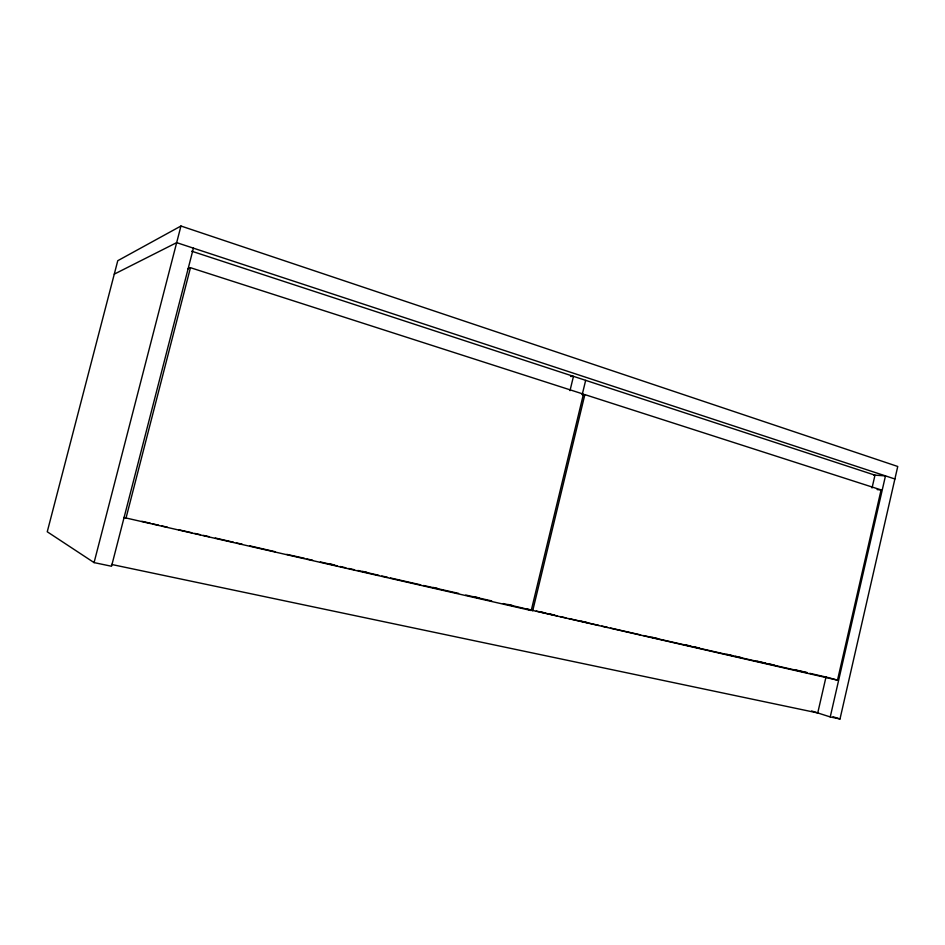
<?xml version="1.0" encoding="UTF-8"?>
<svg xmlns="http://www.w3.org/2000/svg" width="945" height="945" viewBox="0 0 945 945"><rect width="100%" height="100%" fill="white"/><g stroke="black" fill="none" stroke-linecap="round" stroke-linejoin="round"><path stroke-width="1.42" d="M826.024 676.892L817.744 712.943L111.51 564.437M872.034 487.986L874.976 475.17L191.658 251.193M525.692 608.84L837.506 680.164L881.094 489.912L584.849 394.597L582.368 394.632M193.418 248.157L111.534 566.256L94.075 562.606L47.25 531.775L117.771 260.702L180.956 226.02L897.75 466.476L839.999 718.98L830.242 716.936L885.477 475.89L873.712 475.075M570 390.651L573.461 376.334L570.532 376.453M582.203 394.667L585.664 380.339M532.685 610.86L584.849 394.597M94.075 562.606L180.956 226.02M125.945 518.38L190.453 267.695L583.443 394.136L531.232 610.529L123.783 517.482M114.286 274.133L176.656 242.641L894.891 478.985M187.807 268.77L190.453 267.695M877.161 489.593L881.094 489.912M329.521 563.858L333.845 564.838M362.62 571.394L366.943 572.375M433.141 587.447L437.452 588.428M473.433 596.614L479.198 597.925M507.973 604.481L512.296 605.461M541.072 612.017L545.395 612.998M548.277 613.659L554.03 614.971M581.376 621.196L587.129 622.507M651.885 637.249L657.649 638.56M686.424 645.104L690.748 646.085M693.63 646.746L699.383 648.057M726.729 654.283L732.481 655.594M735.364 656.243L741.116 657.555M756.945 661.157L765.58 663.13M768.462 663.78L774.215 665.091M794.367 669.674L807.313 672.627M141.904 521.309L150.538 523.282M152.936 523.908L158.689 525.219M161.571 525.881L167.336 527.192M178.841 529.802L191.8 532.756M194.682 533.405L200.434 534.716M203.317 535.378L209.069 536.689M215.318 538.024L233.545 542.253M236.415 542.914L242.18 544.226M249.858 545.879L275.29 551.75M286.796 554.372L304.562 558.33M306.948 558.956L312.712 560.267M320.39 561.932L337.176 565.842M340.058 566.492L345.811 567.803M348.693 568.453L354.446 569.764M357.812 570.461L378.921 575.34M381.804 575.989L387.556 577.3M390.439 577.962L420.667 584.837M423.537 585.487L458.585 593.389M465.779 595.031L491.683 600.925M503.201 603.548L524.298 608.426M527.18 609.076L532.921 610.387M536.311 611.084L557.326 615.939M560.196 616.589L565.937 617.9M568.807 618.55L598.953 625.413M601.823 626.062L607.576 627.374M610.446 628.023L640.592 634.886M643.462 635.536L807.124 672.781M809.806 673.324L828.659 677.683M829.923 678.037L837.506 680.164M833.006 716.759L839.999 718.98M811.637 710.983L830.242 716.936"/></g></svg>
